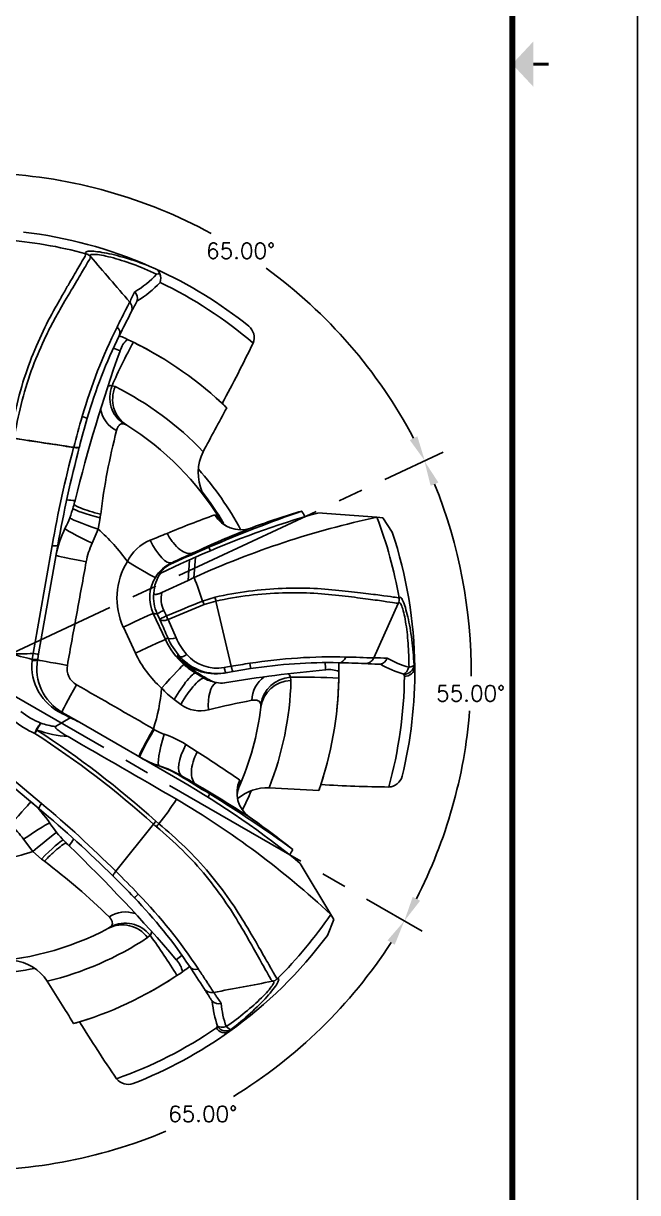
# Model space of a CAD drawing. Extents: x 25.7 to 47.7, y -20.7 to -3.7.
# Drawn here: x 44.62 to 47.66, y -17.83 to -12.05 of the extents above; entities that cross this region are included whole.
import ezdxf
from ezdxf.enums import TextEntityAlignment as Align

# ---------------------------------------------------------------- set-up
doc = ezdxf.new("R2010")
doc.units = 0
doc.header["$MEASUREMENT"] = 0
doc.header["$PDMODE"] = 3
doc.linetypes.add('CENTER2', pattern=[1.125, 0.75, -0.125, 0.125, -0.125])
doc.layers.get('0').update_dxf_attribs({"linetype": 'CONTINUOUS'})
doc.layers.get('Defpoints').update_dxf_attribs({"color": 10, "linetype": 'CONTINUOUS'})
for name, color, linetype in [('CLine', 5, 'CENTER2'), ('Default', 7, 'CONTINUOUS'), ('Dims', 4, 'CONTINUOUS'), ('ODG-42482R2', 7, 'CONTINUOUS'), ('Title Block', 7, 'CONTINUOUS')]:
    doc.layers.add(name, color=color, linetype=linetype)
doc.styles.add('RomanS', font='romans')
doc.dimstyles.get("Standard").update_dxf_attribs({"dimtxt": 0.078125, "dimasz": 0.125, "dimexe": 0.046875, "dimexo": 0.046875, "dimgap": 0.046875, "dimtad": 0, "dimtih": 1, "dimtoh": 1, "dimdec": 4, "dimzin": 4, "dimdsep": 46, "dimtxsty": 'RomanS', "dimcen": 0.09375, "dimclre": 9, "dimazin": 1, "dimtfac": 1, "dimtdec": 4, "dimtofl": 0, "dimtmove": 0, "dimatfit": 1, "dimfxl": 1, "dimtolj": 1, "dimtzin": 0, "dimarcsym": 0})

# ---------------------------------------------------------------- blocks, each defined once
blk = doc.blocks.new('COT_cblock')
at = {"layer": 'Title Block', "color": 8}
blk.add_lwpolyline([(0, 0), (22, 0), (22, 17), (0, 17)], close=True, dxfattribs=at)
at = {"layer": 'Title Block', "const_width": 0.03}
blk.add_lwpolyline([(21.38, 16.25), (0.62, 16.25), (0.62, 0.75), (21.38, 0.75)], close=True, dxfattribs=at)
at = {"layer": 'Title Block', "const_width": 0.015}
blk.add_lwpolyline([(21.56, 8.5), (21.485, 8.5)], dxfattribs=at)
at = {"layer": 'Title Block'}
blk.add_solid([(21.485, 8.3875), (21.485, 8.6125), (21.38, 8.5)], dxfattribs=at)
at = {"layer": 'Title Block', "color": 1, "style": 'RomanS', "flags": 8}
for tag, p in [('FNAME', (0.37, 3.75)), ('REVDATE', (0.37, 2.25)), ('USER', (0.37, 0.75))]:
    blk.add_attdef(tag, text='', height=0.047, rotation=90, dxfattribs=at).set_placement(p, align=Align.BOTTOM_LEFT)
at = {"layer": 'Title Block', "color": 3, "style": 'RomanS', "flags": 8}
for tag, height, p in [('DRAWN', 0.11, (16.9503, 1.9844)), ('TITL1', 0.125, (19.587, 1.6835)), ('TITL2', 0.094, (19.587, 1.5143)), ('TITL3', 0.094, (19.587, 1.3739))]:
    blk.add_attdef(tag, text='', height=height, dxfattribs=at).set_placement(p, align=Align.MIDDLE_CENTER)
for tag, p in [('DDATE', (16.6059, 1.6718)), ('CHECK', (16.6059, 1.406)), ('MATRL', (16.6059, 1.1487)), ('PDATE', (16.6059, 0.8829)), ('SCALE', (18.1459, 0.8555)), ('SHEET', (20.2553, 0.8555))]:
    blk.add_attdef(tag, text='', height=0.094, dxfattribs=at).set_placement(p, align=Align.MIDDLE_LEFT)
for tag, p in [('FSCM#', (18.5872, 1.1213)), ('DWG#', (20.0595, 1.1213)), ('REV#', (21.2197, 1.1213))]:
    blk.add_attdef(tag, text='', height=0.094, dxfattribs=at).set_placement(p, align=Align.TOP_CENTER)
blk = doc.blocks.new('*D118')
at = {"layer": 'Defpoints', "color": 0, "linetype": 'ByBlock', "transparency": 16777216}
for p in [(44.3667, -15.2542), (44.3667, -15.2542), (46.5899, -16.5378), (45.0738, -17.6161), (44.1429, -17.8115)]:
    blk.add_point(p, dxfattribs=at)
at = {"layer": 'Dims', "color": 0, "linetype": 'ByBlock', "lineweight": -2, "transparency": 16777216}
for start, end in [(301.55328, 327.09474), (267.90526, 292.79933)]:
    blk.add_arc((44.3667, -15.2542), 2.4654, start, end, dxfattribs=at)
at = {"layer": 'Dims', "color": 0, "linetype": 'ByBlock', "transparency": 16777216}
for points in [[(46.4188, -16.5827), (46.4544, -16.6044), (46.5018, -16.4869)], [(44.2753, -17.7388), (44.2778, -17.6972), (44.1518, -17.7103)]]:
    blk.add_solid(points, dxfattribs=at)
at = {"layer": 'Dims', "color": 0, "linetype": 'ByBlock', "transparency": 16777216, "insert": (45.5051, -17.4411), "char_height": 0.07812, "attachment_point": 5, "style": 'RomanS'}
blk.add_mtext('\\A1;65.00°', dxfattribs=at)
blk = doc.blocks.new('*D119')
at = {"layer": 'Defpoints', "color": 0, "linetype": 'ByBlock', "transparency": 16777216}
for p in [(46.6943, -14.1688), (44.3667, -15.2542), (44.3667, -15.2542), (46.7813, -15.7528), (46.5899, -16.5378)]:
    blk.add_point(p, dxfattribs=at)
at = {"layer": 'Dims', "color": 0, "linetype": 'ByBlock', "lineweight": -2, "transparency": 16777216}
for start, end in [(359.49785, 22.09486), (332.90514, 355.4991)]:
    blk.add_arc((44.3667, -15.2542), 2.4655, start, end, dxfattribs=at)
at = {"layer": 'Dims', "color": 0, "linetype": 'ByBlock', "transparency": 16777216}
for points in [[(46.6321, -14.3351), (46.6702, -14.3185), (46.6012, -14.2122)], [(46.5799, -16.3871), (46.5433, -16.3672), (46.5019, -16.487)]]:
    blk.add_solid(points, dxfattribs=at)
at = {"layer": 'Dims', "color": 0, "linetype": 'ByBlock', "transparency": 16777216, "insert": (46.8299, -15.3618), "char_height": 0.07812, "attachment_point": 5, "style": 'RomanS'}
blk.add_mtext('\\A1;55.00°', dxfattribs=at)
blk = doc.blocks.new('*D120')
at = {"layer": 'Defpoints', "color": 0, "linetype": 'ByBlock', "transparency": 16777216}
for p in [(44.3667, -12.6848), (46.0601, -13.4592), (46.6943, -14.1688), (44.3667, -15.2542), (44.3667, -15.2542)]:
    blk.add_point(p, dxfattribs=at)
at = {"layer": 'Dims', "color": 0, "linetype": 'ByBlock', "lineweight": -2, "transparency": 16777216}
for start, end in [(61.42787, 87.09746), (27.90254, 53.95617)]:
    blk.add_arc((44.3667, -15.2542), 2.4677, start, end, dxfattribs=at)
at = {"layer": 'Dims', "color": 0, "linetype": 'ByBlock', "transparency": 16777216}
for points in [[(44.4911, -12.8105), (44.4922, -12.7688), (44.3667, -12.7865)], [(46.5662, -14.0901), (46.5289, -14.1087), (46.6032, -14.2113)]]:
    blk.add_solid(points, dxfattribs=at)
at = {"layer": 'Dims', "color": 0, "linetype": 'ByBlock', "transparency": 16777216, "insert": (45.6926, -13.1729), "char_height": 0.07812, "attachment_point": 5, "style": 'RomanS'}
blk.add_mtext('\\A1;65.00°', dxfattribs=at)
blk = doc.blocks.new('SE')
at = {"layer": 'ODG-42482R2', "color": 7, "linetype": 'Continuous'}
for p, q in [((8.6872, 8.2741), (8.6867, 8.2742)), ((8.6873, 8.274), (8.6872, 8.2741)), ((9.0001, 8.2135), (9.0306, 8.1999)), ((8.94, 8.0408), (8.9392, 8.0404)), ((8.8805, 7.8562), (8.8919, 7.851)), ((8.856, 7.7952), (8.8557, 7.7945)), ((8.8159, 7.6215), (8.832, 7.6171)), ((8.8887, 7.4266), (8.875, 7.4324)), ((8.6262, 7.3165), (8.6264, 7.3171)), ((8.6545, 7.3183), (8.6543, 7.3176)), ((9.2623, 7.0956), (9.2809, 7.0636)), ((8.7576, 6.9689), (8.7474, 6.9125)), ((8.7598, 6.9865), (8.7576, 6.9689)), ((9.8329, 6.9922), (10.1256, 6.971)), ((10.1552, 6.9688), (10.1256, 6.971)), ((10.2014, 6.8981), (10.1552, 6.9688)), ((8.7474, 6.9125), (8.718, 6.8422)), ((9.5015, 6.9179), (9.5013, 6.9178)), ((9.51, 6.921), (9.5015, 6.9179)), ((8.4255, 6.297), (8.5196, 6.8307)), ((8.5481, 6.8335), (8.4532, 6.2952)), ((9.2207, 6.6724), (9.2285, 6.7738)), ((9.0577, 6.6949), (9.1544, 6.74)), ((9.1544, 6.74), (9.1994, 6.7607)), ((9.1921, 6.6592), (9.1994, 6.7607)), ((9.0465, 6.6897), (9.0577, 6.6949)), ((9.0622, 6.5986), (9.1921, 6.6592)), ((9.2207, 6.6724), (9.2214, 6.6727)), ((9.2718, 6.5392), (9.0928, 6.4652)), ((9.2636, 6.5569), (9.3252, 6.5758)), ((9.3297, 6.557), (9.2718, 6.5392)), ((9.3297, 6.557), (9.4051, 6.2341)), ((10.2312, 6.5445), (10.1098, 6.2753)), ((10.2312, 6.5445), (10.2314, 6.5451)), ((10.2314, 6.5451), (10.2314, 6.5451)), ((10.2349, 6.5723), (10.2348, 6.5728)), ((9.02, 6.4957), (9.0801, 6.366)), ((9.0518, 6.4661), (9.0388, 6.4939)), ((9.0716, 6.5106), (9.0845, 6.483)), ((8.9317, 6.2996), (8.8719, 6.428)), ((9.0928, 6.4652), (9.1324, 6.3752)), ((9.0801, 6.366), (9.0914, 6.3762)), ((8.4207, 6.2633), (8.4212, 6.2681)), ((8.4212, 6.2681), (8.4255, 6.297)), ((8.449, 6.2716), (8.4481, 6.2663)), ((8.4532, 6.2952), (8.449, 6.2716)), ((9.1367, 6.2873), (9.1517, 6.2817)), ((9.2339, 6.2041), (9.2295, 6.2001)), ((9.2295, 6.2001), (9.2725, 6.1743)), ((9.5003, 6.2225), (9.4144, 6.2085)), ((9.8722, 6.2169), (9.8715, 6.2169)), ((9.9379, 6.2205), (9.938, 6.2079)), ((10.1425, 6.2439), (10.1412, 6.2447)), ((10.3128, 6.2291), (10.3128, 6.2311)), ((9.6978, 6.1798), (9.7007, 6.1634)), ((9.1558, 6.0457), (9.1233, 6.0693)), ((9.552, 6.0315), (9.5514, 6.0463)), ((8.5362, 5.936), (8.609, 5.9797)), ((8.5693, 6.0063), (8.6547, 5.957)), ((8.6547, 5.957), (9.151, 5.6705)), ((8.0395, 5.9149), (8.4671, 5.556)), ((9.0208, 5.9244), (9.0241, 5.9222)), ((8.4553, 5.5299), (8.0266, 5.8897)), ((9.1816, 5.8471), (9.2373, 5.8115)), ((9.0497, 5.7418), (9.047, 5.7419)), ((9.0209, 5.4533), (8.8348, 5.2205)), ((9.0209, 5.4533), (9.0209, 5.4533)), ((9.0331, 5.4681), (9.0473, 5.4556)), ((9.4958, 5.4881), (9.4956, 5.4883)), ((9.5032, 5.4829), (9.4958, 5.4881)), ((8.4241, 5.3179), (8.3779, 5.3785)), ((8.4679, 5.2808), (8.4241, 5.3179)), ((8.482, 5.2701), (8.4679, 5.2808)), ((8.8348, 5.2205), (8.8348, 5.2205)), ((9.7468, 5.2593), (9.8973, 5.0073)), ((9.881, 4.9035), (9.9125, 4.9819)), ((9.9125, 4.9819), (9.8973, 5.0073)), ((8.7987, 4.9384), (8.8105, 4.9474)), ((9.0038, 4.904), (8.992, 4.8922)), ((9.1342, 4.7826), (9.1338, 4.783)), ((9.1748, 4.7307), (9.1646, 4.7234)), ((9.6333, 4.6891), (9.6334, 4.6892)), ((9.6334, 4.6892), (9.6337, 4.6895)), ((9.609, 4.6764), (9.609, 4.6764)), ((9.3114, 4.5766), (9.3113, 4.578)), ((9.3183, 4.6213), (9.3183, 4.6213)), ((9.3969, 4.4285), (9.3985, 4.4297))]:
    blk.add_line(p, q, dxfattribs=at)
for centre, radius, start, end in [((8.1254, 6.2085), 2.1406, 74.79843, 85.86609), ((8.1254, 6.2085), 2.1875, 66.43178, 83.37556), ((8.6769, 8.2318), 0.0433, 61.2861, 61.91854), ((8.675, 8.2288), 0.0469, 48.93511, 61.60245), ((8.7338, 8.4389), 0.4023, 298.88812, 318.73923), ((9.0168, 8.1665), 0.0361, 14.01579, 67.60106), ((8.1254, 6.2085), 2.1875, 51.30471, 65.55615), ((9.0957, 7.6974), 0.4798, 95.23642, 97.11724), ((8.9992, 8.1522), 0.0575, 340.22091, 23.66071), ((8.6798, 8.4774), 0.5083, 300.79402, 317.30184), ((8.1255, 6.2086), 2.1362, 49.48885, 64.25604), ((13.5473, 5.8437), 5.1349, 154.09941, 154.73559), ((8.8935, 8.0539), 0.0477, 343.53595, 43.34067), ((8.898, 8.0549), 0.0437, 331.52529, 340.66319), ((14.2354, 5.2198), 6, 152.57762, 153.79802), ((8.868, 8.0046), 0.0469, 332.57763, 40.73369), ((14.2354, 5.2198), 6, 152.02783, 152.54715), ((11.2362, 6.7237), 2.6738, 153.61428, 163.80216), ((11.0951, 6.7652), 2.5, 153.79802, 163.84983), ((8.1254, 6.2085), 1.8125, 65.37922, 66.36775), ((9.4445, 7.86), 0.0739, 338.2727, 48.96499), ((11.1128, 6.6224), 2.5048, 151.01164, 156.49291), ((8.1102, 6.0498), 1.8973, 66.86132, 67.93035), ((8.9725, 7.7595), 0.1218, 131.37536, 163.00793), ((7.4788, 4.9309), 3.244, 63.58701, 64.17583), ((8.1122, 6.1912), 1.8336, 46.11097, 63.79642), ((8.1088, 6.1861), 1.8396, 58.93182, 63.27717), ((3.7116, 10.606), 6.4304, 331.46342, 334.45054), ((16.3664, 5.1324), 7.9685, 160.48337, 166.04926), ((8.1264, 6.2098), 1.5743, 43.59081, 63.3725), ((8.1088, 6.1861), 1.8396, 47.11651, 48.44891), ((8.125, 6.2101), 1.8111, 45.9853, 46.9743), ((14.5658, 5.7583), 6.1406, 163.81838, 165.29413), ((14.4564, 5.7918), 5.9994, 163.84976, 165.25873), ((8.9021, 7.5306), 0.1446, 190.13878, 244.02466), ((25.9473, -1.5235), 18.8683, 151.38619, 152.13524), ((8.1254, 6.2085), 1.4375, 31.46882, 57.92907), ((11.9125, 6.5998), 3.1763, 165.39835, 173.00764), ((14.4456, 5.7851), 6.0175, 165.25689, 169.99417), ((14.457, 5.7916), 6, 165.26589, 170), ((9.4756, 7.1909), 0.2336, 153.44242, 204.0585), ((8.1254, 6.2085), 1.5, 27.87603, 41.79345), ((7.394, -5.9587), 13.0711, 84.56115, 84.74139), ((8.1254, 6.2085), 1.4421, 30.53503, 37.90646), ((8.1198, 7.1545), 0.5218, 333.05757, 345.1571), ((14.689, 5.4131), 6.2743, 164.84413, 165.15285), ((11.9155, 0.7836), 6.5831, 109.15907, 113.46034), ((8.1254, 6.2085), 1.8125, 24.9653, 25.96496), ((11.3358, 1.4698), 5.8691, 110.05139, 112.51487), ((11.0427, 2.6704), 4.3973, 102.03709, 114.46753), ((11.0561, 2.6616), 4.5, 105.77266, 113.96229), ((9.2939, 6.9207), 0.0691, 33.58135, 64.68976), ((9.4519, 7.0579), 0.1486, 210.19666, 289.50914), ((9.4307, 7.0042), 0.091, 209.70323, 242.2482), ((8.1254, 6.2085), 2.1406, 9.79816, 20.86609), ((9.0276, 6.693), 0.4966, 153.04466, 169.99724), ((8.1254, 6.2085), 0.9394, 35.31978, 48.53952), ((5.4505, 15.6194), 9.4556, 292.07652, 292.62669), ((11.8609, 1.0614), 6.3139, 111.94482, 114.76926), ((8.1254, 6.2085), 2.1875, 0.59166, 18.37556), ((9.0287, 6.6902), 0.3459, 153.93274, 169.78821), ((9.0839, 6.6596), 0.2129, 111.93417, 154.3943), ((-24.3747, 79.2341), 79.8487, 294.794347, 294.877141), ((33.5413, -49.0837), 60.9377, 113.446519, 113.626451), ((11.0561, 2.6616), 4.5, 113.96229, 114.36951), ((9.8933, 5.0129), 1.906, 108.30536, 110.82906), ((2.9372, 3.7639), 7.055, 25.54311, 25.69235), ((9.1812, 6.5713), 0.3409, 148.0623, 204.85233), ((9.1925, 6.5739), 0.1904, 115.39662, 148.51127), ((9.1948, 6.5734), 0.1885, 113.6412, 141.89633), ((9.1176, 6.6084), 0.1377, 89.34411, 92.82506), ((9.1901, 6.5751), 0.1878, 148.43386, 204.99666), ((9.1863, 6.5942), 0.1634, 141.91962, 179.43889), ((11.0435, 2.6887), 4.3809, 114.58654, 114.99958), ((8.1254, 6.2085), 1.1903, 17.01991, 22.95663), ((9.2072, 6.5723), 0.1858, 172.75202, 204.97097), ((9.1951, 6.5683), 0.1363, 167.11895, 205.04851), ((-50.7374, 151.7224), 157.0769, 292.386026, 292.456686), ((10.1887, 6.5644), 0.0469, 335.73535, 9.78083), ((9.0366, 6.569), 0.0751, 257.17335, 271.65598), ((9.4211, 6.5234), 0.3756, 204.78284, 228.34638), ((9.4318, 6.5269), 0.3722, 203.88327, 221.21025), ((9.4302, 6.5062), 0.3254, 203.74037, 221.09338), ((8.3698, 8.0805), 1.7844, 267.9537, 271.78956), ((7.5158, 2.9449), 3.4443, 74.76015, 76.73582), ((8.6821, 6.2373), 0.2627, 174.31606, 244.41568), ((8.6943, 6.2229), 0.25, 170, 240), ((9.4106, 6.523), 0.5285, 205.00595, 228.61123), ((9.4276, 6.5286), 0.3779, 219.68866, 239.17481), ((9.3279, 6.4451), 0.2479, 219.53864, 279.91166), ((9.336, 6.4444), 0.2459, 221.45486, 280.28471), ((9.3345, 6.424), 0.1991, 221.35355, 280.34086), ((10.4613, 0.0526), 6.2711, 98.84236, 99.69651), ((9.9066, 3.6124), 2.6683, 88.60513, 98.82409), ((9.885, 3.7523), 2.5, 88.79802, 98.84983), ((7.9752, 6.1553), 1.8973, 1.86132, 2.93035), ((8.1254, 6.2085), 1.8125, 0.37922, 1.36775), ((9.8115, 0.2531), 6, 87.57806, 88.79802), ((9.8277, -0.0418), 6.3234, 87.44317, 88.69619), ((10.0671, 6.2946), 0.0469, 267.57806, 335.73228), ((9.8115, 0.2531), 6, 86.92945, 87.57806), ((10.1188, 1.2727), 5.0026, 89.34193, 90.103), ((10.1318, 6.291), 0.0472, 281.48877, 340.16816), ((10.3888, 6.6291), 0.413, 239.02368, 255.32045), ((8.6858, 6.2227), 0.0921, 170.02033, 240.61289), ((9.4301, 6.5336), 0.3892, 228.35303, 238.97174), ((-3.7985, -15.6322), 25.4296, 59.01251, 59.17027), ((10.4219, 0.2733), 6.0469, 99.68109, 100.01584), ((10.4232, 0.2951), 5.9988, 100.01583, 100.10579), ((10.5168, -0.7579), 7.0045, 95.28621, 99.39971), ((10.4234, 0.294), 6, 99.68109, 100.01584), ((9.8891, 6.0963), 0.1218, 66.37549, 98.00843), ((6.6943, 6.2546), 3.244, 358.58701, 359.17582), ((10.1358, 6.2869), 0.0425, 266.08676, 277.29259), ((10.4028, 6.7015), 0.5264, 240.36103, 254.0731), ((8.1254, 6.2085), 2.1875, 346.30471, 0.59166), ((8.3999, 5.5711), 1.9604, 18.26524, 18.5645), ((10.2659, 6.2324), 0.047, 264.72782, 355.98053), ((8.4053, 5.5741), 2.0168, 18.95167, 19.2799), ((-59.8535, -113.6664), 138.0059, 60.061641, 60.243601), ((9.1866, 5.8348), 0.3502, 72.14866, 75.81426), ((9.3279, 6.2614), 0.1032, 237.51879, 257.29978), ((9.3546, 6.2681), 0.1169, 238.77904, 278.98552), ((9.2513, 5.9452), 0.2222, 71.97989, 75.98198), ((9.6519, 6.0633), 0.1446, 125.17458, 179.02468), ((8.127, 6.2081), 1.5743, 338.59081, 358.3725), ((9.7631, 3.6759), 2.5048, 86.01166, 91.49291), ((8.1041, 6.2131), 1.8336, 341.11097, 358.79642), ((8.0982, 6.2141), 1.8396, 353.93182, 358.27717), ((8.1255, 6.2085), 2.1362, 344.48884, 359.38548), ((8.1254, 6.2085), 0.9394, 342.39642, 354.99297), ((9.3491, 6.3769), 0.3815, 221.01235, 233.71615), ((9.2527, 6.1762), 0.1625, 233.38515, 284.52303), ((10.0799, 2.9459), 3.172, 100.39924, 104.35432), ((8.1254, 6.2085), 1.4375, 336.46882, 352.92907), ((8.6207, 6.3209), 0.4587, 230.33993, 246.09093), ((8.6357, 6.3675), 0.4484, 232.8566, 247.53899), ((7.9573, 4.7535), 1.3886, 62.01043, 63.87991), ((8.5152, 5.7335), 0.2635, 58.03396, 69.14169), ((5.9404, 2.0333), 4.6028, 47.99008, 57.18538), ((8.6443, 6.4823), 0.5977, 250.52478, 265.64353), ((5.8666, 1.9454), 4.7366, 48.0481, 57.0199), ((8.576, 6.2631), 0.3295, 250.20636, 263.06853), ((9.1365, 6.0923), 0.2039, 236.55035, 252.27826), ((8.9344, 5.4659), 0.4544, 57.03885, 72.04577), ((-143.5053, -258.0517), 304.6292, 59.929384, 60.045696), ((9.2015, 6.2134), 0.4954, 239.97636, 252.16795), ((9.2075, 6.2178), 0.5022, 239.98573, 251.36912), ((6.136, 0.937), 5.7774, 55.03183, 57.53442), ((8.8802, 5.2479), 0.5214, 58.53152, 71.34032), ((8.8785, 5.2103), 0.5584, 59.95939, 72.14072), ((6.901, 1.7734), 4.5, 50.77266, 60), ((9.1332, 5.8088), 0.1177, 279.37107, 282.17152), ((-20.5598, -43.0135), 57.0535, 58.44291, 58.61556), ((9.5821, 5.6091), 0.1486, 155.19666, 234.50914), ((9.379, 5.6598), 0.0691, 338.58135, 9.68976), ((8.0982, 6.2141), 1.8396, 342.11651, 343.44891), ((10.1797, 5.711), 0.0739, 273.2727, 343.96499), ((8.1601, 4.0746), 1.906, 53.30536, 55.82906), ((6.0653, 0.2184), 6.288, 56.93899, 59.77509), ((9.5259, 5.5957), 0.0909, 154.70829, 187.24995), ((9.5863, 5.4), 0.2336, 88.44242, 129.78382), ((8.1254, 6.2085), 1.5, 332.88588, 336.80851), ((8.6497, -13.2113), 18.8683, 86.38619, 87.13524), ((8.1267, 6.2096), 1.8111, 340.9853, 341.9743), ((10.2456, 12.0673), 6.4304, 266.46342, 269.45054), ((8.0939, 5.1849), 0.4966, 33.04677, 49.99725), ((4.5987, 0.9468), 6.0175, 45.25361, 49.99417), ((8.1254, 6.2085), 1.1903, 320.76261, 327.95663), ((6.8973, 1.7853), 4.4024, 47.04442, 59.4602), ((3.1471, 9.0563), 7.055, 330.54311, 330.69235), ((5.8555, -0.0077), 6.5831, 54.15907, 58.46034), ((4.5986, 0.9337), 6, 45.26196, 50), ((8.0909, 5.1854), 0.3459, 33.93398, 49.78821), ((8.9475, 5.7404), 0.5218, 213.0597, 225.15949), ((9.1809, 5.3338), 0.1997, 137.74112, 143.23481), ((9.3013, 5.7569), 0.4133, 227.27291, 230.0099), ((-2.0456, 12.9253), 13.0706, 324.5612, 324.7414), ((4.1643, 0.9312), 6.261, 44.84579, 45.15523), ((3.0603, -0.4028), 7.9862, 40.492, 46.04558), ((8.1254, 6.2085), 1.8125, 329.9653, 330.96496), ((8.1254, 6.2085), 0.9394, 269.14899, 288.53976), ((6.5697, 2.7317), 3.1781, 45.40183, 53.00666), ((4.3924, 0.7349), 6.3131, 43.83955, 45.27746), ((4.599, 0.934), 5.9995, 43.84977, 45.26202), ((7.1227, 3.3584), 2.5, 33.79802, 43.84983), ((7.0169, 3.2575), 2.6729, 33.61218, 43.80408), ((8.882, 4.8748), 0.1446, 70.14011, 124.0259), ((8.1254, 6.2085), 2.1406, 314.79816, 325.86609), ((8.1254, 6.2085), 1.4375, 271.46882, 297.92907), ((8.126, 6.207), 1.5743, 283.59081, 303.3725), ((6.9906, 3.4144), 2.5044, 31.01679, 36.49903), ((8.1254, 6.2085), 2.1875, 305.59166, 323.37556), ((7.9955, 6.301), 1.8973, 306.86749, 307.93518), ((8.3011, 4.548), 0.2336, 33.44242, 84.0585), ((9.0451, 4.6994), 0.1219, 11.35579, 43.01611), ((8.1254, 6.2085), 1.8125, 305.37922, 306.36775), ((4.2141, 1.4114), 6, 32.57762, 33.79802), ((8.1254, 6.2085), 1.5, 267.87969, 281.80016), ((8.117, 6.2286), 1.8336, 286.11099, 303.7977), ((8.1143, 6.234), 1.8396, 298.93238, 303.27802), ((7.3312, 7.4237), 3.2639, 303.59036, 304.17525), ((9.6003, 4.7224), 0.0468, 280.72792, 314.79362), ((-7.4816, -5.3597), 18.8683, 31.38619, 32.13524), ((9.3096, 4.6673), 0.0469, 212.57795, 280.73475), ((9.6035, 4.7162), 0.0399, 297.95488, 303.55539), ((9.3428, 4.6066), 0.0425, 211.08676, 222.29259), ((9.3438, 4.6123), 0.0472, 226.48877, 285.16816), ((9.8355, 4.6257), 0.5264, 185.36104, 199.0731), ((9.7682, 4.5957), 0.413, 184.02369, 200.32044), ((8.127, 6.2081), 1.8111, 285.9853, 286.9743), ((8.1143, 6.234), 1.8396, 287.11651, 288.4492), ((14.1407, 7.8322), 6.4304, 211.46342, 214.45054), ((7.7608, 5.618), 1.9604, 323.26524, 323.5645), ((8.1255, 6.2084), 2.1362, 289.48884, 304.38548), ((8.1254, 6.2085), 2.1875, 291.30471, 305.59166), ((9.3727, 4.4688), 0.047, 209.72782, 300.98053), ((7.7663, 5.6153), 2.0168, 323.95167, 324.2799), ((8.8962, 4.2404), 0.0739, 218.2727, 288.96499)]:
    blk.add_arc(centre, radius, start, end, dxfattribs=at)
for centre, major_axis, ratio, start_param, end_param in [((8.675, 8.2288), (-0.0223, -0.0412), 0.999418, 3.139096, 3.371765), ((8.675, 8.2288), (-0.0308, -0.0353), 0.999841, 3.141593, 3.592785), ((8.675, 8.2288), (-0.0308, -0.0353), 0.999841, 2.99842, 3.141593), ((8.8099, 7.8897), (-0.0421, 0.0207), 0.777439, 3.141593, 4.318769), ((8.9563, 7.565), (0.0286, 0.1536), 0.96685, 1.379193, 2.76505), ((8.9716, 7.559), (0.083, 0.1324), 0.966995, 1.730888, 3.141593), ((8.6487, 7.4736), (-0.045, 0.013), 0.038561, 3.141593, 4.268775), ((8.6089, 7.3295), (-0.0453, 0.0119), 0.193944, 2.012533, 3.141593), ((8.6091, 7.3303), (-0.0453, 0.0119), 0.19673, 2.012596, 3.141593), ((8.7715, 6.9856), (0.1523, -0.0348), 0.124016, 3.341781, 4.649681), ((8.7519, 6.9176), (0.1475, -0.0515), 0.040388, 3.140947, 4.6959), ((8.7226, 6.8472), (0.1406, -0.0683), 0.041677, 3.130181, 4.699507), ((8.502, 6.8416), (-0.0462, 0.0081), 0.181373, 1.995507, 3.141593), ((9.0468, 6.8884), (0.0654, -0.1419), 0.331067, 4.780663, 6.255356), ((8.6932, 6.7562), (-0.1539, 0.0271), 0.035288, 0, 1.545138), ((8.8975, 6.7555), (-0.133, 0.082), 0.04015, 1.553735, 3.093746), ((9.2733, 6.5599), (-0.0179, 0.0433), 0.215496, 1.550125, 1.976491), ((9.3312, 6.5777), (0.0095, -0.0459), 0.133331, 4.724759, 5.151045), ((8.8784, 6.4299), (-0.1417, -0.0658), 0.006474, 3.185227, 4.75554), ((9.0813, 6.5136), (-0.0425, -0.0198), 0.028128, 4.928762, 6.239535), ((9.0942, 6.4858), (-0.0425, -0.0198), 0.034749, 4.927812, 6.239526), ((9.0942, 6.4858), (0.0179, -0.0433), 0.215123, 4.687978, 5.11828), ((9.0942, 6.4858), (-0.0429, -0.0189), 0.398623, 0.047579, 1.362232), ((8.9385, 6.3004), (-0.1418, -0.0656), 0.01376, 3.18523, 4.753797), ((9.1339, 6.3959), (-0.0429, -0.0189), 0.398791, 0.047583, 1.362608), ((8.4019, 6.2744), (-0.0462, 0.0081), 0.18188, 2.021511, 3.141593), ((8.4029, 6.2798), (-0.0462, 0.0081), 0.197115, 2.013469, 3.141593), ((8.407, 6.3033), (-0.0462, 0.0081), 0.070307, 1.995513, 3.141593), ((8.602, 6.2391), (-0.1539, 0.0271), 0.010324, 0, 1.528401), ((9.1865, 6.313), (-0.0353, -0.0308), 0.327299, 0.048372, 1.251766), ((9.4931, 6.2689), (-0.0072, 0.0463), 0.026086, 3.141593, 4.268774), ((9.9384, 6.2986), (0.001, 0.0469), 0.776014, 3.141593, 4.318776), ((9.068, 6.1259), (-0.1038, -0.1168), 0.035027, 3.187052, 4.738404), ((9.1503, 6.0656), (-0.0802, -0.1341), 0.161079, 3.185804, 4.780482), ((9.3717, 6.2487), (-0.0082, 0.0462), 0.119518, 2.013217, 3.141593), ((9.4065, 6.2547), (-0.0079, 0.0462), 0.116787, 2.013907, 3.141593), ((10.2625, 6.2393), (-0.0441, -0.0158), 0.932494, 1.160133, 2.791048), ((10.2625, 6.2393), (-0.0139, -0.0448), 0.504314, 0.393578, 1.508384), ((10.2625, 6.2393), (0.0468, 0.0022), 0.258183, 5.181249, 6.154442), ((8.6474, 6.1417), (-0.0781, -0.1353), 0.040245, 4.729225, 6.283185), ((9.1933, 6.0398), (-0.0806, -0.1338), 0.225973, 3.186385, 4.80383), ((9.3724, 6.006), (0.0284, -0.1536), 0.489405, 3.335068, 4.53887), ((9.706, 6.0288), (-0.1513, -0.0389), 0.96685, 4.520786, 5.906643), ((9.707, 6.0123), (-0.1551, 0.0192), 0.966995, 4.872481, 6.283185), ((8.5459, 5.9657), (-0.0234, -0.0406), 0.112034, 2.651439, 3.141593), ((8.4525, 5.912), (-0.0187, -0.043), 0.276207, 3.578981, 5.073412), ((8.4525, 5.912), (-0.0255, -0.0393), 0.213776, 4.677727, 5.114033), ((8.4525, 5.912), (0.0171, 0.0436), 0.20301, 0.428773, 1.494072), ((9.0273, 5.9223), (-0.0781, -0.1353), 0.042604, 4.721753, 6.283185), ((9.0317, 5.9198), (-0.0781, -0.1353), 0.049769, 4.723268, 6.283185), ((9.0978, 5.8905), (-0.0478, -0.1488), 0.157096, 4.711588, 6.274219), ((9.2382, 5.8277), (-0.0786, -0.135), 0.376883, 4.787722, 6.251524), ((8.3159, 5.4429), (0.1004, 0.1197), 0.035288, 0, 1.545138), ((8.4855, 5.5658), (0.0301, 0.0359), 0.181375, 1.995494, 3.141593), ((8.3799, 5.372), (-0.1294, -0.0876), 0.041677, 3.130193, 4.699506), ((9.0552, 5.4492), (-0.03, -0.036), 0.216431, 4.714394, 5.136997), ((8.4263, 5.3114), (-0.1184, -0.102), 0.040388, 3.140946, 4.695899), ((8.4754, 5.2604), (-0.1063, -0.1145), 0.124014, 3.341587, 4.649679), ((8.9594, 5.1228), (0.0338, 0.0325), 0.038033, 3.141593, 4.26884), ((8.8719, 4.8004), (0.0732, -0.1381), 0.966995, 1.730888, 3.141593), ((8.8848, 4.8107), (0.1187, -0.1016), 0.966845, 1.378784, 2.764611), ((9.2391, 4.7751), (0.039, 0.0261), 0.777439, 3.141593, 4.318769), ((9.3764, 4.4756), (-0.0382, 0.0271), 0.932494, 1.160133, 2.791048), ((9.3764, 4.4756), (-0.0446, -0.0143), 0.504314, 0.393578, 1.508384), ((9.3764, 4.4756), (0.0287, -0.0371), 0.258183, 5.181249, 6.154442)]:
    blk.add_ellipse(centre, major_axis=major_axis, ratio=ratio, start_param=start_param, end_param=end_param, dxfattribs=at)
for points, knots in [([(8.3165, 7.3833), (8.3263, 7.4403), (8.3384, 7.4971), (8.3661, 7.6106), (8.384, 7.6672), (8.4228, 7.7742), (8.4443, 7.8258), (8.4892, 7.9223), (8.5124, 7.9665), (8.5471, 8.0275), (8.558, 8.0472), (8.5791, 8.0841), (8.5891, 8.1015), (8.6079, 8.1339), (8.6167, 8.1491), (8.6331, 8.1771), (8.6407, 8.1901), (8.661, 8.2247), (8.6712, 8.2423), (8.6848, 8.2667), (8.688, 8.2734), (8.6873, 8.274)], [0, 0, 0, 0, 0.125, 0.125, 0.25, 0.25, 0.375, 0.375, 0.5, 0.5, 0.5625, 0.5625, 0.625, 0.625, 0.6875, 0.6875, 0.75, 0.75, 0.875, 0.875, 1, 1, 1, 1]), ([(8.6867, 8.2742), (8.6839, 8.2779), (8.6838, 8.2808), (8.6894, 8.285), (8.6952, 8.2863), (8.7115, 8.2872), (8.7223, 8.2868), (8.7476, 8.2842), (8.762, 8.2821), (8.8094, 8.2734), (8.8454, 8.2646), (8.9205, 8.2425), (8.9602, 8.229), (9.0001, 8.2135)], [0, 0, 0, 0, 0.125, 0.125, 0.25, 0.25, 0.375, 0.375, 0.5, 0.5, 0.75, 0.75, 1, 1, 1, 1]), ([(9.0362, 8.1736), (8.9968, 8.1918), (8.9572, 8.2083), (8.8806, 8.2365), (8.8439, 8.2481), (8.7935, 8.261), (8.7779, 8.2645), (8.7502, 8.2694), (8.7381, 8.2709), (8.7197, 8.2714), (8.7132, 8.2706), (8.7069, 8.2666), (8.7071, 8.2635), (8.7104, 8.2594)], [0, 0, 0, 0, 0.25, 0.25, 0.5, 0.5, 0.625, 0.625, 0.75, 0.75, 0.875, 0.875, 1, 1, 1, 1]), ([(8.7105, 8.2594), (8.7112, 8.2586), (8.708, 8.2521), (8.6944, 8.2283), (8.6842, 8.211), (8.6639, 8.177), (8.6562, 8.1643), (8.6398, 8.1367), (8.631, 8.1218), (8.6027, 8.074), (8.5812, 8.0373), (8.5468, 7.9771), (8.5349, 7.9563), (8.5116, 7.9127), (8.5001, 7.8899), (8.466, 7.8187), (8.444, 7.7677), (8.4045, 7.6621), (8.3862, 7.6061), (8.3579, 7.4937), (8.3455, 7.4374), (8.3356, 7.381)], [0.0013602, 0.0013602, 0.0013602, 0.0013602, 0.125, 0.125, 0.25, 0.25, 0.3125, 0.3125, 0.375, 0.375, 0.5, 0.5, 0.5625, 0.5625, 0.625, 0.625, 0.75, 0.75, 0.875, 0.875, 1, 1, 1, 1]), ([(8.8409, 7.912), (8.8508, 7.9319), (8.8596, 7.9495), (8.8751, 7.98), (8.8817, 7.993), (8.8926, 8.0142), (8.8967, 8.022), (8.9008, 8.03), (8.9018, 8.032), (8.9032, 8.0346), (8.9036, 8.0353), (8.9035, 8.0352)], [0, 0, 0, 0, 0.25, 0.25, 0.5, 0.5, 0.75, 0.75, 0.875, 0.875, 1, 1, 1, 1]), ([(8.875, 7.4324), (8.8665, 7.4344), (8.8593, 7.4328), (8.8517, 7.4262), (8.8503, 7.4246), (8.8476, 7.421), (8.8463, 7.419), (8.8426, 7.4122), (8.8406, 7.4068), (8.8388, 7.4006)], [0, 0, 0, 0, 0.5, 0.5, 0.625, 0.625, 0.75, 0.75, 1, 1, 1, 1]), ([(8.6262, 7.3165), (8.5949, 7.3212), (8.5636, 7.326), (8.5322, 7.3307), (8.4654, 7.3408), (8.3985, 7.3509), (8.3316, 7.3611)], [0, 0, 0, 0, 0.318966, 0.318966, 0.318966, 1, 1, 1, 1]), ([(8.3318, 7.3621), (8.3838, 7.3541), (8.4359, 7.3462), (8.4879, 7.3383), (8.5341, 7.3312), (8.5802, 7.3242), (8.6264, 7.3171)], [0, 0, 0, 0, 0.529952, 0.529952, 0.529952, 1, 1, 1, 1]), ([(8.6273, 7.0351), (8.6283, 7.034), (8.6297, 7.0329), (8.6373, 7.0275), (8.6468, 7.0226), (8.6718, 7.0123), (8.6872, 7.0069), (8.7215, 6.9963), (8.7405, 6.9912), (8.7598, 6.9865)], [0.183096, 0.183096, 0.183096, 0.183096, 0.25, 0.25, 0.5, 0.5, 0.75, 0.75, 1, 1, 1, 1]), ([(9.0883, 6.8916), (9.0969, 6.875), (9.107, 6.8595), (9.1285, 6.8324), (9.1401, 6.8208), (9.1632, 6.8031), (9.1748, 6.797), (9.1966, 6.791), (9.2067, 6.7911), (9.2156, 6.7944)], [0, 0, 0, 0, 0.25, 0.25, 0.5, 0.5, 0.75, 0.75, 1, 1, 1, 1]), ([(8.6883, 6.7515), (8.6728, 6.666), (8.6573, 6.5806), (8.6262, 6.4097), (8.6105, 6.3242), (8.5952, 6.2387)], [0, 0, 0, 0, 0.5, 0.5, 1, 1, 1, 1]), ([(9.0229, 6.5958), (9.0229, 6.5946), (9.0231, 6.5936), (9.0241, 6.592), (9.0249, 6.5912), (9.0279, 6.5897), (9.031, 6.5894), (9.0367, 6.5899), (9.0387, 6.5903), (9.0431, 6.5913), (9.0453, 6.592), (9.0524, 6.5943), (9.0573, 6.5963), (9.0622, 6.5986)], [0, 0, 0, 0, 0.125, 0.125, 0.25, 0.25, 0.5, 0.5, 0.625, 0.625, 0.75, 0.75, 1, 1, 1, 1]), ([(9.3252, 6.5758), (9.3804, 6.5876), (9.4356, 6.598), (9.5467, 6.6126), (9.603, 6.6172), (9.7109, 6.6214), (9.7632, 6.6212), (9.8634, 6.6169), (9.9101, 6.6124), (9.9965, 6.6033), (10.0365, 6.5987), (10.1057, 6.5902), (10.1354, 6.5863), (10.1845, 6.5797), (10.2032, 6.577), (10.2284, 6.5733), (10.2349, 6.5723), (10.2349, 6.5723)], [0, 0, 0, 0, 0.125, 0.125, 0.25, 0.25, 0.375, 0.375, 0.5, 0.5, 0.625, 0.625, 0.75, 0.75, 0.875, 0.875, 1, 1, 1, 1]), ([(10.2314, 6.5451), (10.2314, 6.5451), (10.225, 6.5461), (10.2002, 6.5499), (10.1817, 6.5527), (10.1331, 6.5597), (10.1037, 6.5638), (10.0353, 6.5727), (9.9957, 6.5776), (9.9102, 6.5873), (9.864, 6.5924), (9.7648, 6.5978), (9.7128, 6.5986), (9.6058, 6.5956), (9.5499, 6.5917), (9.4394, 6.5782), (9.3845, 6.5683), (9.3297, 6.557)], [0, 0, 0, 0, 0.125, 0.125, 0.25, 0.25, 0.375, 0.375, 0.5, 0.5, 0.625, 0.625, 0.75, 0.75, 0.875, 0.875, 1, 1, 1, 1]), ([(10.2842, 6.2295), (10.2841, 6.2698), (10.2827, 6.3092), (10.2771, 6.3855), (10.2728, 6.4221), (10.2645, 6.4707), (10.2614, 6.4859), (10.2549, 6.5123), (10.2515, 6.5238), (10.2448, 6.5407), (10.2416, 6.5463), (10.2358, 6.5506), (10.2333, 6.5492), (10.2312, 6.5445)], [0, 0, 0, 0, 0.25, 0.25, 0.5, 0.5, 0.625, 0.625, 0.75, 0.75, 0.875, 0.875, 1, 1, 1, 1]), ([(10.2348, 6.5728), (10.2369, 6.5768), (10.2396, 6.5776), (10.2461, 6.5725), (10.2498, 6.5666), (10.2577, 6.5492), (10.262, 6.5376), (10.2703, 6.5106), (10.2745, 6.495), (10.2862, 6.4445), (10.2929, 6.4062), (10.3033, 6.3253), (10.307, 6.2832), (10.309, 6.24)], [0, 0, 0, 0, 0.125, 0.125, 0.25, 0.25, 0.375, 0.375, 0.5, 0.5, 0.75, 0.75, 1, 1, 1, 1]), ([(9.0914, 6.3762), (9.0799, 6.4024), (9.0683, 6.4287), (9.0567, 6.4549), (9.0551, 6.4586), (9.0534, 6.4623), (9.0518, 6.4661)], [0, 0, 0, 0, 0.875295, 0.875295, 0.875295, 1, 1, 1, 1]), ([(9.5514, 6.0463), (9.5497, 6.0549), (9.5451, 6.0608), (9.536, 6.0649), (9.5339, 6.0655), (9.5295, 6.0665), (9.5271, 6.0668), (9.5195, 6.0672), (9.5137, 6.0668), (9.5073, 6.0658)], [0, 0, 0, 0, 0.5, 0.5, 0.625, 0.625, 0.75, 0.75, 1, 1, 1, 1]), ([(8.5362, 5.936), (8.5355, 5.9356), (8.5351, 5.9349), (8.5351, 5.9333), (8.5354, 5.9323), (8.5372, 5.9293), (8.5393, 5.9271), (8.5441, 5.9226), (8.5468, 5.9204), (8.5525, 5.9159), (8.5555, 5.9137), (8.5649, 5.9072), (8.5714, 5.9029), (8.5849, 5.8945), (8.5918, 5.8904), (8.5989, 5.8863)], [0, 0, 0, 0, 0.0625, 0.0625, 0.125, 0.125, 0.25, 0.25, 0.375, 0.375, 0.5, 0.5, 0.75, 0.75, 1, 1, 1, 1]), ([(9.2306, 5.6515), (9.2229, 5.6569), (9.217, 5.6652), (9.2094, 5.6865), (9.2078, 5.6995), (9.209, 5.7286), (9.2118, 5.7447), (9.2217, 5.7779), (9.2287, 5.795), (9.2373, 5.8115)], [0, 0, 0, 0, 0.25, 0.25, 0.5, 0.5, 0.75, 0.75, 1, 1, 1, 1]), ([(9.2306, 5.6515), (9.219, 5.6583), (9.2071, 5.6652), (9.1829, 5.6793), (9.1706, 5.6864), (9.158, 5.6937)], [0, 0, 0, 0, 0.5, 0.5, 1, 1, 1, 1]), ([(9.609, 4.6764), (9.6081, 4.676), (9.6041, 4.6819), (9.5902, 4.7057), (9.5804, 4.7232), (9.5611, 4.7577), (9.5539, 4.7706), (9.5383, 4.7987), (9.5298, 4.8138), (9.5025, 4.8622), (9.4815, 4.899), (9.4349, 4.979), (9.409, 5.0211), (9.3498, 5.1082), (9.3168, 5.1529), (9.2452, 5.2401), (9.2056, 5.2837), (9.1223, 5.3645), (9.0797, 5.4034), (9.0357, 5.4403)], [0, 0, 0, 0, 0.125, 0.125, 0.25, 0.25, 0.3125, 0.3125, 0.375, 0.375, 0.5, 0.5, 0.625, 0.625, 0.75, 0.75, 0.875, 0.875, 1, 1, 1, 1]), ([(9.0473, 5.4556), (9.0918, 5.4187), (9.1349, 5.3797), (9.2195, 5.2989), (9.2598, 5.2553), (9.3329, 5.1681), (9.3667, 5.1234), (9.4275, 5.0362), (9.4543, 4.994), (9.5021, 4.9136), (9.5237, 4.8765), (9.5518, 4.8278), (9.5605, 4.8126), (9.5765, 4.7843), (9.584, 4.7713), (9.6037, 4.7365), (9.6139, 4.7188), (9.6282, 4.6948), (9.6324, 4.6888), (9.6333, 4.6891)], [0, 0, 0, 0, 0.125, 0.125, 0.25, 0.25, 0.375, 0.375, 0.5, 0.5, 0.625, 0.625, 0.6875, 0.6875, 0.75, 0.75, 0.875, 0.875, 1, 1, 1, 1]), ([(8.5903, 5.3606), (8.5889, 5.3602), (8.5873, 5.3596), (8.5788, 5.3557), (8.5698, 5.3499), (8.5484, 5.3334), (8.536, 5.3228), (8.5097, 5.2984), (8.4957, 5.2845), (8.482, 5.2701)], [0.1830105, 0.1830105, 0.1830105, 0.1830105, 0.25, 0.25, 0.5, 0.5, 0.75, 0.75, 1, 1, 1, 1]), ([(8.8348, 5.2205), (8.8322, 5.2174), (8.83, 5.2145), (8.8261, 5.209), (8.8246, 5.2065), (8.8223, 5.2021), (8.8216, 5.2002), (8.821, 5.1973), (8.8212, 5.1963), (8.8218, 5.1957)], [0, 0, 0, 0, 0.25, 0.25, 0.5, 0.5, 0.75, 0.75, 1, 1, 1, 1]), ([(8.8105, 4.9474), (8.8165, 4.9537), (8.8188, 4.9608), (8.8168, 4.9707), (8.8162, 4.9727), (8.8144, 4.9769), (8.8133, 4.979), (8.8093, 4.9855), (8.8056, 4.99), (8.8011, 4.9947)], [0, 0, 0, 0, 0.5, 0.5, 0.625, 0.625, 0.75, 0.75, 1, 1, 1, 1]), ([(9.2429, 4.7371), (9.2553, 4.7185), (9.2662, 4.702), (9.2803, 4.6805), (9.2846, 4.6738), (9.2925, 4.6616), (9.2961, 4.656), (9.3057, 4.641), (9.3105, 4.6336), (9.3168, 4.6237), (9.3184, 4.6213), (9.3183, 4.6213)], [0, 0, 0, 0, 0.25, 0.25, 0.375, 0.375, 0.5, 0.5, 0.75, 0.75, 0.9948897, 0.9948897, 0.9948897, 0.9948897]), ([(9.6337, 4.6895), (9.6382, 4.6901), (9.6404, 4.6884), (9.6399, 4.6801), (9.6373, 4.6737), (9.6276, 4.6572), (9.6205, 4.6471), (9.6031, 4.6248), (9.5927, 4.6124), (9.5581, 4.5739), (9.5305, 4.5464), (9.4703, 4.4915), (9.4379, 4.4643), (9.4037, 4.4379)], [0, 0, 0, 0, 0.125, 0.125, 0.25, 0.25, 0.375, 0.375, 0.5, 0.5, 0.75, 0.75, 1, 1, 1, 1]), ([(9.3063, 4.5847), (9.3034, 4.5894), (9.3006, 4.5939), (9.2953, 4.6023), (9.2929, 4.6062), (9.286, 4.617), (9.2822, 4.6231), (9.2775, 4.6305), (9.2761, 4.6326), (9.2738, 4.6363), (9.2729, 4.6377), (9.2708, 4.641), (9.2701, 4.6421), (9.2701, 4.6421)], [0, 0, 0, 0, 0.125, 0.125, 0.25, 0.25, 0.5, 0.5, 0.625, 0.625, 0.75, 0.75, 0.9758101, 0.9758101, 0.9758101, 0.9758101]), ([(9.3809, 4.4522), (9.4137, 4.4752), (9.445, 4.4988), (9.5039, 4.547), (9.5313, 4.5714), (9.5663, 4.6059), (9.577, 4.6171), (9.595, 4.6375), (9.6025, 4.647), (9.6128, 4.6623), (9.6157, 4.6682), (9.6162, 4.6757), (9.6139, 4.6772), (9.6091, 4.6764)], [0, 0, 0, 0, 0.25, 0.25, 0.5, 0.5, 0.625, 0.625, 0.75, 0.75, 0.875, 0.875, 1, 1, 1, 1]), ([(9.3183, 4.6213), (9.3183, 4.6213), (9.319, 4.6203), (9.3213, 4.6171), (9.3223, 4.6157), (9.3247, 4.6122), (9.3261, 4.6102), (9.331, 4.6032), (9.335, 4.5974), (9.3446, 4.5836), (9.3501, 4.5756), (9.3562, 4.5667)], [0.0241032, 0.0241032, 0.0241032, 0.0241032, 0.25, 0.25, 0.375, 0.375, 0.5, 0.5, 0.75, 0.75, 1, 1, 1, 1])]:
    blk.add_open_spline(points, degree=3, knots=knots, dxfattribs=at)
for points in [[(8.9035, 8.0352), (8.8373, 8.1121), (8.773, 8.1868), (8.7105, 8.2594)], [(8.7953, 7.6191), (8.8015, 7.622), (8.8084, 7.6228), (8.8159, 7.6215)], [(9.755, 7.002), (9.6726, 6.9773), (9.5909, 6.9503), (9.51, 6.921)], [(9.687, 6.1976), (9.6922, 6.1931), (9.6958, 6.1872), (9.6978, 6.1798)], [(9.7101, 5.3288), (9.6426, 5.3821), (9.5736, 5.4335), (9.5032, 5.4829)], [(9.0121, 4.9231), (9.0115, 4.9163), (9.0087, 4.9099), (9.0038, 4.904)], [(9.3183, 4.6212), (9.418, 4.6402), (9.5149, 4.6585), (9.609, 4.6763)]]:
    blk.add_open_spline(points, degree=3, dxfattribs=at)

msp = doc.modelspace()

# ---------------------------------------------------------------- linework, layer by layer
at = {"layer": 'CLine', "color": 1}
for q in [(46.69429, -14.16883), (46.58992, -16.53781)]:
    msp.add_line((44.36667, -15.25422), q, dxfattribs=at)

# ---------------------------------------------------------------- block references
msp.add_blockref('COT_cblock', (25.65517, -20.74932))
at = {"layer": 'Default'}
msp.add_blockref('SE', (36.24076, -21.46154), dxfattribs=at)

# ---------------------------------------------------------------- dimensions: what is measured, and where the dimension line sits
at = {"layer": 'Dims', "linetype": 'ByBlock'}
for base, line1, line2, picture, middle in [((46.06014, -13.45924), ((44.36667, -15.25422), (44.36667, -12.68485)), ((44.36667, -15.25422), (46.69429, -14.16883)), '*D120', (45.69259, -13.17294)), ((46.78128, -15.75279), ((44.36667, -15.25422), (46.69429, -14.16883)), ((44.36667, -15.25422), (46.58992, -16.53781)), '*D119', (46.82987, -15.36176)), ((45.07377, -17.61608), ((44.36667, -15.25422), (46.58992, -16.53781)), ((44.36667, -15.25422), (44.14293, -17.81153)), '*D118', (45.50508, -17.44109))]:
    dim = msp.add_angular_dim_2l(base=base, line1=line1, line2=line2, dimstyle='Standard', dxfattribs=at)
    dim.commit()
    dim.dimension.update_dxf_attribs({"geometry": picture, "text_midpoint": middle})

doc.saveas('drawing.dxf')
